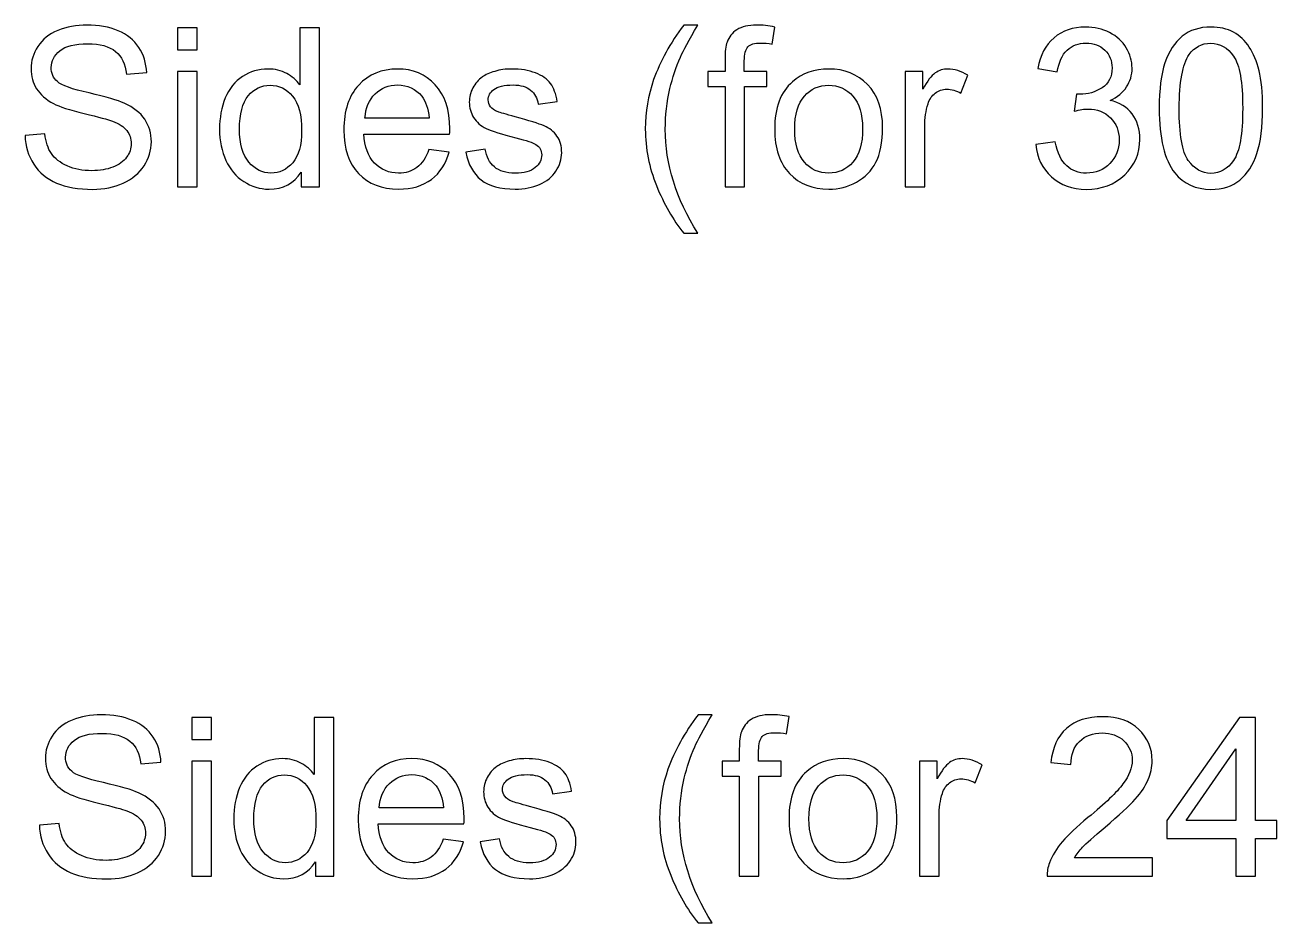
# Model space of a CAD drawing. Header units: millimetres. Extents: x 198 to 2433, y -984 to 145.
# Drawn here: x 1490 to 1633.3, y -302.9 to -200.2 of the extents above; entities that cross this region are included whole.
import ezdxf

# ---------------------------------------------------------------- set-up
doc = ezdxf.new("R2010")
doc.units = ezdxf.units.MM
doc.header["$MEASUREMENT"] = 0
doc.layers.add('Layer 1', color=7, linetype='Continuous')

msp = doc.modelspace()

# ---------------------------------------------------------------- linework, layer by layer
at = {"layer": 'Layer 1', "color": 250}
for points, knots in [([(1490.0185, -212.8317), (1490.0185, -212.8317), (1492.2791, -212.6285), (1492.2791, -212.6285), (1492.3849, -213.5429), (1492.6347, -214.2922), (1493.0284, -214.8806), (1493.4221, -215.4648), (1494.0317, -215.939), (1494.8572, -216.303), (1495.6827, -216.6629), (1496.614, -216.8449), (1497.647, -216.8449), (1498.5656, -216.8449), (1499.3742, -216.7094), (1500.0769, -216.4343), (1500.7796, -216.1591), (1501.3003, -215.7823), (1501.6432, -215.304), (1501.9861, -214.8256), (1502.1597, -214.3049), (1502.1597, -213.7461), (1502.1597, -213.1788), (1501.9946, -212.6835), (1501.6644, -212.256), (1501.3342, -211.8326), (1500.7881, -211.477), (1500.0261, -211.1849), (1499.5393, -210.9987), (1498.4598, -210.7023), (1496.7876, -210.3002), (1495.1154, -209.898), (1493.947, -209.5212), (1493.2782, -209.1656), (1492.4103, -208.7084), (1491.7669, -208.1412), (1491.3435, -207.4681), (1490.916, -206.795), (1490.7043, -206.0372), (1490.7043, -205.2032), (1490.7043, -204.2804), (1490.9668, -203.421), (1491.4875, -202.6251), (1492.0082, -201.825), (1492.7659, -201.2197), (1493.7692, -200.8048), (1494.7683, -200.3899), (1495.8817, -200.1825), (1497.1051, -200.1825), (1498.4513, -200.1825), (1499.6409, -200.3984), (1500.6696, -200.8344), (1501.6983, -201.2662), (1502.4899, -201.9055), (1503.0445, -202.7521), (1503.599, -203.5946), (1503.8954, -204.5513), (1503.9377, -205.6181), (1503.9377, -205.6181), (1501.6263, -205.7959), (1501.6263, -205.7959), (1501.5035, -204.6487), (1501.0844, -203.7808), (1500.369, -203.1966), (1499.6536, -202.6082), (1498.5952, -202.3161), (1497.1982, -202.3161), (1495.742, -202.3161), (1494.6794, -202.5828), (1494.0148, -203.1162), (1493.3501, -203.6496), (1493.0157, -204.2931), (1493.0157, -205.0466), (1493.0157, -205.6985), (1493.2528, -206.2362), (1493.7227, -206.6595), (1494.1883, -207.0786), (1495.3948, -207.5146), (1497.3506, -207.9549), (1499.3064, -208.3994), (1500.6484, -208.7846), (1501.3765, -209.1148), (1502.4306, -209.6017), (1503.2138, -210.2155), (1503.7176, -210.9648), (1504.2213, -211.7099), (1504.4711, -212.5692), (1504.4711, -213.5429), (1504.4711, -214.5123), (1504.1959, -215.4183), (1503.6414, -216.2734), (1503.0868, -217.1285), (1502.2952, -217.7932), (1501.258, -218.2673), (1500.2208, -218.7414), (1499.0567, -218.9785), (1497.757, -218.9785), (1496.1145, -218.9785), (1494.7387, -218.7372), (1493.6295, -218.2588), (1492.5162, -217.7805), (1491.6483, -217.0608), (1491.0176, -216.0956), (1490.3826, -215.1346), (1490.0524, -214.0467), (1490.0185, -212.8317)], [0, 0, 0, 0, 0.02857143, 0.02857143, 0.02857143, 0.05714286, 0.05714286, 0.05714286, 0.08571429, 0.08571429, 0.08571429, 0.11428571, 0.11428571, 0.11428571, 0.14285714, 0.14285714, 0.14285714, 0.17142857, 0.17142857, 0.17142857, 0.2, 0.2, 0.2, 0.22857143, 0.22857143, 0.22857143, 0.25714286, 0.25714286, 0.25714286, 0.28571429, 0.28571429, 0.28571429, 0.31428571, 0.31428571, 0.31428571, 0.34285714, 0.34285714, 0.34285714, 0.37142857, 0.37142857, 0.37142857, 0.4, 0.4, 0.4, 0.42857143, 0.42857143, 0.42857143, 0.45714286, 0.45714286, 0.45714286, 0.48571429, 0.48571429, 0.48571429, 0.51428571, 0.51428571, 0.51428571, 0.54285714, 0.54285714, 0.54285714, 0.57142857, 0.57142857, 0.57142857, 0.6, 0.6, 0.6, 0.62857143, 0.62857143, 0.62857143, 0.65714286, 0.65714286, 0.65714286, 0.68571429, 0.68571429, 0.68571429, 0.71428571, 0.71428571, 0.71428571, 0.74285714, 0.74285714, 0.74285714, 0.77142857, 0.77142857, 0.77142857, 0.8, 0.8, 0.8, 0.82857143, 0.82857143, 0.82857143, 0.85714286, 0.85714286, 0.85714286, 0.88571429, 0.88571429, 0.88571429, 0.91428571, 0.91428571, 0.91428571, 0.94285714, 0.94285714, 0.94285714, 0.97142857, 0.97142857, 0.97142857, 1, 1, 1, 1]), ([(1507.4683, -203.0273), (1507.4683, -203.0273), (1507.4683, -200.4873), (1507.4683, -200.4873), (1507.4683, -200.4873), (1509.7035, -200.4873), (1509.7035, -200.4873), (1509.7035, -200.4873), (1509.7035, -203.0273), (1509.7035, -203.0273), (1509.7035, -203.0273), (1507.4683, -203.0273), (1507.4683, -203.0273)], [0, 0, 0, 0, 0.25, 0.25, 0.25, 0.5, 0.5, 0.5, 0.75, 0.75, 0.75, 1, 1, 1, 1]), ([(1521.6203, -218.6737), (1521.6203, -218.6737), (1521.6203, -217.0015), (1521.6203, -217.0015), (1520.7863, -218.3012), (1519.5587, -218.9531), (1517.9373, -218.9531), (1516.8874, -218.9531), (1515.9222, -218.6652), (1515.0459, -218.0853), (1514.1654, -217.5095), (1513.4838, -216.701), (1512.997, -215.668), (1512.5144, -214.6309), (1512.2731, -213.4413), (1512.2731, -212.0951), (1512.2731, -210.7828), (1512.4932, -209.5932), (1512.9293, -208.5222), (1513.3695, -207.4554), (1514.0257, -206.6341), (1514.902, -206.0668), (1515.7741, -205.4953), (1516.7562, -205.2117), (1517.8357, -205.2117), (1518.6316, -205.2117), (1519.3385, -205.381), (1519.9566, -205.7155), (1520.5747, -206.0499), (1521.0784, -206.4902), (1521.4679, -207.0278), (1521.4679, -207.0278), (1521.4679, -200.4873), (1521.4679, -200.4873), (1521.4679, -200.4873), (1523.7031, -200.4873), (1523.7031, -200.4873), (1523.7031, -200.4873), (1523.7031, -218.6737), (1523.7031, -218.6737), (1523.7031, -218.6737), (1521.6203, -218.6737), (1521.6203, -218.6737)], [0, 0, 0, 0, 0.07142857, 0.07142857, 0.07142857, 0.14285714, 0.14285714, 0.14285714, 0.21428571, 0.21428571, 0.21428571, 0.28571429, 0.28571429, 0.28571429, 0.35714286, 0.35714286, 0.35714286, 0.42857143, 0.42857143, 0.42857143, 0.5, 0.5, 0.5, 0.57142857, 0.57142857, 0.57142857, 0.64285714, 0.64285714, 0.64285714, 0.71428571, 0.71428571, 0.71428571, 0.78571429, 0.78571429, 0.78571429, 0.85714286, 0.85714286, 0.85714286, 0.92857143, 0.92857143, 0.92857143, 1, 1, 1, 1]), ([(1565.3887, -224.0077), (1564.161, -222.4541), (1563.1196, -220.638), (1562.2687, -218.5552), (1561.4178, -216.4724), (1560.9945, -214.3134), (1560.9945, -212.0824), (1560.9945, -210.1139), (1561.312, -208.2301), (1561.947, -206.4309), (1562.6921, -204.3396), (1563.8393, -202.2568), (1565.3887, -200.1825), (1565.3887, -200.1825), (1566.9889, -200.1825), (1566.9889, -200.1825), (1565.9898, -201.9012), (1565.3252, -203.1289), (1565.0035, -203.8655), (1564.4997, -205.0043), (1564.1018, -206.1938), (1563.8139, -207.4342), (1563.4583, -208.9794), (1563.2805, -210.533), (1563.2805, -212.0951), (1563.2805, -216.0702), (1564.5166, -220.0411), (1566.9889, -224.0077), (1566.9889, -224.0077), (1565.3887, -224.0077), (1565.3887, -224.0077)], [0, 0, 0, 0, 0.1, 0.1, 0.1, 0.2, 0.2, 0.2, 0.3, 0.3, 0.3, 0.4, 0.4, 0.4, 0.5, 0.5, 0.5, 0.6, 0.6, 0.6, 0.7, 0.7, 0.7, 0.8, 0.8, 0.8, 0.9, 0.9, 0.9, 1, 1, 1, 1]), ([(1570.1131, -218.6737), (1570.1131, -218.6737), (1570.1131, -207.2183), (1570.1131, -207.2183), (1570.1131, -207.2183), (1568.1319, -207.2183), (1568.1319, -207.2183), (1568.1319, -207.2183), (1568.1319, -205.4911), (1568.1319, -205.4911), (1568.1319, -205.4911), (1570.1131, -205.4911), (1570.1131, -205.4911), (1570.1131, -205.4911), (1570.1131, -204.0941), (1570.1131, -204.0941), (1570.1131, -203.2093), (1570.1893, -202.5532), (1570.3459, -202.1256), (1570.5618, -201.5499), (1570.9344, -201.08), (1571.4762, -200.7201), (1572.0139, -200.3603), (1572.7716, -200.1825), (1573.7453, -200.1825), (1574.3761, -200.1825), (1575.0703, -200.2587), (1575.8323, -200.4069), (1575.8323, -200.4069), (1575.4979, -202.3627), (1575.4979, -202.3627), (1575.0322, -202.2822), (1574.5962, -202.2399), (1574.1813, -202.2399), (1573.504, -202.2399), (1573.0256, -202.3838), (1572.742, -202.6717), (1572.4626, -202.9596), (1572.3229, -203.4972), (1572.3229, -204.2846), (1572.3229, -204.2846), (1572.3229, -205.4911), (1572.3229, -205.4911), (1572.3229, -205.4911), (1574.8883, -205.4911), (1574.8883, -205.4911), (1574.8883, -205.4911), (1574.8883, -207.2183), (1574.8883, -207.2183), (1574.8883, -207.2183), (1572.3483, -207.2183), (1572.3483, -207.2183), (1572.3483, -207.2183), (1572.3483, -218.6737), (1572.3483, -218.6737), (1572.3483, -218.6737), (1570.1131, -218.6737), (1570.1131, -218.6737)], [0, 0, 0, 0, 0.05263158, 0.05263158, 0.05263158, 0.10526316, 0.10526316, 0.10526316, 0.15789474, 0.15789474, 0.15789474, 0.21052632, 0.21052632, 0.21052632, 0.26315789, 0.26315789, 0.26315789, 0.31578947, 0.31578947, 0.31578947, 0.36842105, 0.36842105, 0.36842105, 0.42105263, 0.42105263, 0.42105263, 0.47368421, 0.47368421, 0.47368421, 0.52631579, 0.52631579, 0.52631579, 0.57894737, 0.57894737, 0.57894737, 0.63157895, 0.63157895, 0.63157895, 0.68421053, 0.68421053, 0.68421053, 0.73684211, 0.73684211, 0.73684211, 0.78947368, 0.78947368, 0.78947368, 0.84210526, 0.84210526, 0.84210526, 0.89473684, 0.89473684, 0.89473684, 0.94736842, 0.94736842, 0.94736842, 1, 1, 1, 1]), ([(1605.6689, -213.8477), (1605.6689, -213.8477), (1607.9041, -213.5429), (1607.9041, -213.5429), (1608.1623, -214.8129), (1608.5941, -215.7273), (1609.208, -216.2861), (1609.8218, -216.8449), (1610.5753, -217.1243), (1611.4686, -217.1243), (1612.5269, -217.1243), (1613.4201, -216.7602), (1614.1398, -216.0321), (1614.8595, -215.304), (1615.2193, -214.4023), (1615.2193, -213.327), (1615.2193, -212.3025), (1614.8849, -211.4559), (1614.2118, -210.787), (1613.5429, -210.1224), (1612.692, -209.7879), (1611.6548, -209.7879), (1611.2315, -209.7879), (1610.7066, -209.8726), (1610.0758, -210.0377), (1610.0758, -210.0377), (1610.3256, -208.0819), (1610.3256, -208.0819), (1610.4737, -208.0988), (1610.5965, -208.1073), (1610.6854, -208.1073), (1611.6421, -208.1073), (1612.4973, -207.8575), (1613.2635, -207.3622), (1614.0255, -206.8669), (1614.4065, -206.1049), (1614.4065, -205.0762), (1614.4065, -204.2592), (1614.1271, -203.5819), (1613.5725, -203.0442), (1613.018, -202.5066), (1612.3025, -202.2399), (1611.4262, -202.2399), (1610.5542, -202.2399), (1609.8303, -202.5151), (1609.2503, -203.0654), (1608.6703, -203.6157), (1608.2978, -204.4412), (1608.1327, -205.5419), (1608.1327, -205.5419), (1605.8975, -205.1355), (1605.8975, -205.1355), (1606.1727, -203.6369), (1606.7907, -202.4727), (1607.7602, -201.6472), (1608.7254, -200.8217), (1609.9319, -200.4111), (1611.3712, -200.4111), (1612.3618, -200.4111), (1613.2762, -200.6228), (1614.1102, -201.0503), (1614.9484, -201.4737), (1615.5876, -202.0536), (1616.0279, -202.786), (1616.4724, -203.5226), (1616.6925, -204.3015), (1616.6925, -205.127), (1616.6925, -205.9102), (1616.4808, -206.6214), (1616.0617, -207.2649), (1615.6384, -207.9083), (1615.0119, -208.4206), (1614.1864, -208.8016), (1615.2616, -209.0471), (1616.0956, -209.5636), (1616.6925, -210.3467), (1617.2852, -211.1257), (1617.5815, -212.1078), (1617.5815, -213.2804), (1617.5815, -214.8679), (1617.0015, -216.2184), (1615.8458, -217.3233), (1614.6859, -218.4282), (1613.2212, -218.9785), (1611.4516, -218.9785), (1609.8557, -218.9785), (1608.5306, -218.5001), (1607.4765, -217.5476), (1606.4182, -216.5951), (1605.8171, -215.3632), (1605.6689, -213.8477)], [0, 0, 0, 0, 0.03333333, 0.03333333, 0.03333333, 0.06666667, 0.06666667, 0.06666667, 0.1, 0.1, 0.1, 0.13333333, 0.13333333, 0.13333333, 0.16666667, 0.16666667, 0.16666667, 0.2, 0.2, 0.2, 0.23333333, 0.23333333, 0.23333333, 0.26666667, 0.26666667, 0.26666667, 0.3, 0.3, 0.3, 0.33333333, 0.33333333, 0.33333333, 0.36666667, 0.36666667, 0.36666667, 0.4, 0.4, 0.4, 0.43333333, 0.43333333, 0.43333333, 0.46666667, 0.46666667, 0.46666667, 0.5, 0.5, 0.5, 0.53333333, 0.53333333, 0.53333333, 0.56666667, 0.56666667, 0.56666667, 0.6, 0.6, 0.6, 0.63333333, 0.63333333, 0.63333333, 0.66666667, 0.66666667, 0.66666667, 0.7, 0.7, 0.7, 0.73333333, 0.73333333, 0.73333333, 0.76666667, 0.76666667, 0.76666667, 0.8, 0.8, 0.8, 0.83333333, 0.83333333, 0.83333333, 0.86666667, 0.86666667, 0.86666667, 0.9, 0.9, 0.9, 0.93333333, 0.93333333, 0.93333333, 0.96666667, 0.96666667, 0.96666667, 1, 1, 1, 1]), ([(1619.7955, -209.699), (1619.7955, -207.5527), (1620.0156, -205.8171), (1620.4559, -204.5047), (1620.9004, -203.1882), (1621.5566, -202.1764), (1622.4286, -201.4694), (1623.2965, -200.7625), (1624.3929, -200.4111), (1625.7137, -200.4111), (1626.6874, -200.4111), (1627.5425, -200.6058), (1628.2833, -200.9995), (1629.0199, -201.3932), (1629.6295, -201.9605), (1630.1037, -202.7013), (1630.5778, -203.4379), (1630.9503, -204.3396), (1631.2213, -205.4022), (1631.4964, -206.4648), (1631.6319, -207.8999), (1631.6319, -209.699), (1631.6319, -211.8326), (1631.4118, -213.5598), (1630.9757, -214.8722), (1630.5397, -216.1887), (1629.8835, -217.2005), (1629.0115, -217.9117), (1628.1436, -218.6229), (1627.043, -218.9785), (1625.7137, -218.9785), (1623.9653, -218.9785), (1622.5895, -218.3562), (1621.5904, -217.1074), (1620.3924, -215.5834), (1619.7955, -213.1153), (1619.7955, -209.699)], [0, 0, 0, 0, 0.08333333, 0.08333333, 0.08333333, 0.16666667, 0.16666667, 0.16666667, 0.25, 0.25, 0.25, 0.33333333, 0.33333333, 0.33333333, 0.41666667, 0.41666667, 0.41666667, 0.5, 0.5, 0.5, 0.58333333, 0.58333333, 0.58333333, 0.66666667, 0.66666667, 0.66666667, 0.75, 0.75, 0.75, 0.83333333, 0.83333333, 0.83333333, 0.91666667, 0.91666667, 0.91666667, 1, 1, 1, 1]), ([(1622.0815, -209.7075), (1622.0815, -212.7005), (1622.4286, -214.6901), (1623.1271, -215.6723), (1623.8256, -216.6586), (1624.6892, -217.1497), (1625.7137, -217.1497), (1626.7382, -217.1497), (1627.6018, -216.6544), (1628.3003, -215.668), (1628.9988, -214.6774), (1629.3459, -212.692), (1629.3459, -209.7075), (1629.3459, -206.7145), (1628.9988, -204.7249), (1628.3003, -203.7427), (1627.606, -202.7564), (1626.7339, -202.2653), (1625.6883, -202.2653), (1624.6638, -202.2653), (1623.8426, -202.7013), (1623.2287, -203.5692), (1622.4625, -204.6741), (1622.0815, -206.723), (1622.0815, -209.7075)], [0, 0, 0, 0, 0.125, 0.125, 0.125, 0.25, 0.25, 0.25, 0.375, 0.375, 0.375, 0.5, 0.5, 0.5, 0.625, 0.625, 0.625, 0.75, 0.75, 0.75, 0.875, 0.875, 0.875, 1, 1, 1, 1]), ([(1507.4683, -218.6737), (1507.4683, -218.6737), (1507.4683, -205.4911), (1507.4683, -205.4911), (1507.4683, -205.4911), (1509.7035, -205.4911), (1509.7035, -205.4911), (1509.7035, -205.4911), (1509.7035, -218.6737), (1509.7035, -218.6737), (1509.7035, -218.6737), (1507.4683, -218.6737), (1507.4683, -218.6737)], [0, 0, 0, 0, 0.25, 0.25, 0.25, 0.5, 0.5, 0.5, 0.75, 0.75, 0.75, 1, 1, 1, 1]), ([(1536.2295, -214.4065), (1536.2295, -214.4065), (1538.5409, -214.7113), (1538.5409, -214.7113), (1538.1811, -216.0533), (1537.508, -217.0989), (1536.5258, -217.8397), (1535.5437, -218.5806), (1534.2906, -218.9531), (1532.7624, -218.9531), (1530.8405, -218.9531), (1529.3165, -218.3604), (1528.1904, -217.1751), (1527.0643, -215.994), (1526.5013, -214.3303), (1526.5013, -212.1925), (1526.5013, -209.9827), (1527.0686, -208.2639), (1528.2073, -207.0447), (1529.3461, -205.8213), (1530.8235, -205.2117), (1532.6396, -205.2117), (1534.3965, -205.2117), (1535.8316, -205.8086), (1536.9449, -207.0066), (1538.0583, -208.2047), (1538.6171, -209.8895), (1538.6171, -212.0612), (1538.6171, -212.1925), (1538.6129, -212.3914), (1538.6044, -212.6539), (1538.6044, -212.6539), (1528.7873, -212.6539), (1528.7873, -212.6539), (1528.872, -214.0975), (1529.2784, -215.2066), (1530.015, -215.9728), (1530.7473, -216.7391), (1531.666, -217.1243), (1532.7624, -217.1243), (1533.5794, -217.1243), (1534.2779, -216.9084), (1534.8537, -216.4766), (1535.4336, -216.0448), (1535.8908, -215.3548), (1536.2295, -214.4065)], [0, 0, 0, 0, 0.06666667, 0.06666667, 0.06666667, 0.13333333, 0.13333333, 0.13333333, 0.2, 0.2, 0.2, 0.26666667, 0.26666667, 0.26666667, 0.33333333, 0.33333333, 0.33333333, 0.4, 0.4, 0.4, 0.46666667, 0.46666667, 0.46666667, 0.53333333, 0.53333333, 0.53333333, 0.6, 0.6, 0.6, 0.66666667, 0.66666667, 0.66666667, 0.73333333, 0.73333333, 0.73333333, 0.8, 0.8, 0.8, 0.86666667, 0.86666667, 0.86666667, 0.93333333, 0.93333333, 0.93333333, 1, 1, 1, 1]), ([(1540.4755, -214.7367), (1540.4755, -214.7367), (1542.6853, -214.3811), (1542.6853, -214.3811), (1542.8081, -215.2659), (1543.1552, -215.9432), (1543.7225, -216.4173), (1544.2897, -216.8872), (1545.0856, -217.1243), (1546.1016, -217.1243), (1547.1303, -217.1243), (1547.8923, -216.9169), (1548.3918, -216.4978), (1548.8871, -216.0829), (1549.1369, -215.5918), (1549.1369, -215.0288), (1549.1369, -214.525), (1548.9125, -214.1271), (1548.468, -213.8392), (1548.1548, -213.6403), (1547.3928, -213.3905), (1546.182, -213.0815), (1544.548, -212.6708), (1543.4177, -212.3152), (1542.7827, -212.0147), (1542.1519, -211.7099), (1541.6735, -211.295), (1541.3476, -210.7616), (1541.0216, -210.2324), (1540.8565, -209.644), (1540.8565, -209.0005), (1540.8565, -208.4121), (1540.992, -207.8702), (1541.2587, -207.3707), (1541.5296, -206.8712), (1541.8937, -206.4563), (1542.3551, -206.1261), (1542.7022, -205.8721), (1543.1764, -205.6562), (1543.7733, -205.4784), (1544.3744, -205.3006), (1545.0136, -205.2117), (1545.6994, -205.2117), (1546.7324, -205.2117), (1547.6383, -205.3599), (1548.4172, -205.6604), (1549.2004, -205.9568), (1549.7761, -206.3632), (1550.1487, -206.8712), (1550.517, -207.3834), (1550.7752, -208.065), (1550.9149, -208.9201), (1550.9149, -208.9201), (1548.7305, -209.2249), (1548.7305, -209.2249), (1548.6331, -208.5391), (1548.3453, -208.0015), (1547.8711, -207.6162), (1547.397, -207.231), (1546.7281, -207.0405), (1545.8603, -207.0405), (1544.8401, -207.0405), (1544.1077, -207.2098), (1543.6717, -207.5485), (1543.2356, -207.8872), (1543.0155, -208.2851), (1543.0155, -208.7381), (1543.0155, -209.0259), (1543.1044, -209.2884), (1543.2864, -209.5212), (1543.4685, -209.7583), (1543.7521, -209.9573), (1544.1416, -210.1139), (1544.3659, -210.1986), (1545.0179, -210.3891), (1546.1101, -210.6854), (1547.6849, -211.1045), (1548.7855, -211.4516), (1549.4121, -211.7183), (1550.0386, -211.985), (1550.5297, -212.3787), (1550.8853, -212.8867), (1551.2451, -213.399), (1551.4229, -214.034), (1551.4229, -214.796), (1551.4229, -215.5368), (1551.207, -216.2353), (1550.771, -216.8915), (1550.3349, -217.5476), (1549.7084, -218.0556), (1548.8914, -218.4155), (1548.0701, -218.7753), (1547.143, -218.9531), (1546.1101, -218.9531), (1544.3998, -218.9531), (1543.0917, -218.5975), (1542.1942, -217.8905), (1541.2968, -217.1793), (1540.7253, -216.1295), (1540.4755, -214.7367)], [0, 0, 0, 0, 0.03030303, 0.03030303, 0.03030303, 0.06060606, 0.06060606, 0.06060606, 0.09090909, 0.09090909, 0.09090909, 0.12121212, 0.12121212, 0.12121212, 0.15151515, 0.15151515, 0.15151515, 0.18181818, 0.18181818, 0.18181818, 0.21212121, 0.21212121, 0.21212121, 0.24242424, 0.24242424, 0.24242424, 0.27272727, 0.27272727, 0.27272727, 0.3030303, 0.3030303, 0.3030303, 0.33333333, 0.33333333, 0.33333333, 0.36363636, 0.36363636, 0.36363636, 0.39393939, 0.39393939, 0.39393939, 0.42424242, 0.42424242, 0.42424242, 0.45454545, 0.45454545, 0.45454545, 0.48484848, 0.48484848, 0.48484848, 0.51515152, 0.51515152, 0.51515152, 0.54545455, 0.54545455, 0.54545455, 0.57575758, 0.57575758, 0.57575758, 0.60606061, 0.60606061, 0.60606061, 0.63636364, 0.63636364, 0.63636364, 0.66666667, 0.66666667, 0.66666667, 0.6969697, 0.6969697, 0.6969697, 0.72727273, 0.72727273, 0.72727273, 0.75757576, 0.75757576, 0.75757576, 0.78787879, 0.78787879, 0.78787879, 0.81818182, 0.81818182, 0.81818182, 0.84848485, 0.84848485, 0.84848485, 0.87878788, 0.87878788, 0.87878788, 0.90909091, 0.90909091, 0.90909091, 0.93939394, 0.93939394, 0.93939394, 0.96969697, 0.96969697, 0.96969697, 1, 1, 1, 1]), ([(1575.7985, -212.0824), (1575.7985, -209.6482), (1576.4758, -207.8448), (1577.8347, -206.6722), (1578.965, -205.6985), (1580.3493, -205.2117), (1581.9792, -205.2117), (1583.7868, -205.2117), (1585.2685, -205.8044), (1586.4199, -206.9897), (1587.5672, -208.1708), (1588.1429, -209.8091), (1588.1429, -211.8961), (1588.1429, -213.5895), (1587.8889, -214.9187), (1587.3809, -215.8882), (1586.8729, -216.8576), (1586.1321, -217.6111), (1585.1584, -218.1488), (1584.189, -218.6864), (1583.1264, -218.9531), (1581.9792, -218.9531), (1580.1334, -218.9531), (1578.6433, -218.3647), (1577.5045, -217.1836), (1576.3658, -216.0025), (1575.7985, -214.3007), (1575.7985, -212.0824)], [0, 0, 0, 0, 0.11111111, 0.11111111, 0.11111111, 0.22222222, 0.22222222, 0.22222222, 0.33333333, 0.33333333, 0.33333333, 0.44444444, 0.44444444, 0.44444444, 0.55555556, 0.55555556, 0.55555556, 0.66666667, 0.66666667, 0.66666667, 0.77777778, 0.77777778, 0.77777778, 0.88888889, 0.88888889, 0.88888889, 1, 1, 1, 1]), ([(1590.7379, -218.6737), (1590.7379, -218.6737), (1590.7379, -205.4911), (1590.7379, -205.4911), (1590.7379, -205.4911), (1592.7445, -205.4911), (1592.7445, -205.4911), (1592.7445, -205.4911), (1592.7445, -207.5104), (1592.7445, -207.5104), (1593.2567, -206.5748), (1593.7309, -205.9568), (1594.1669, -205.6604), (1594.6029, -205.3599), (1595.0813, -205.2117), (1595.602, -205.2117), (1596.3555, -205.2117), (1597.1218, -205.4488), (1597.9007, -205.9187), (1597.9007, -205.9187), (1597.1048, -207.9803), (1597.1048, -207.9803), (1596.563, -207.6755), (1596.0211, -207.5231), (1595.4792, -207.5231), (1594.9924, -207.5231), (1594.5564, -207.6713), (1594.1711, -207.9634), (1593.7859, -208.2555), (1593.5107, -208.6619), (1593.3456, -209.1826), (1593.0959, -209.9742), (1592.9731, -210.842), (1592.9731, -211.7861), (1592.9731, -211.7861), (1592.9731, -218.6737), (1592.9731, -218.6737), (1592.9731, -218.6737), (1590.7379, -218.6737), (1590.7379, -218.6737)], [0, 0, 0, 0, 0.07692308, 0.07692308, 0.07692308, 0.15384615, 0.15384615, 0.15384615, 0.23076923, 0.23076923, 0.23076923, 0.30769231, 0.30769231, 0.30769231, 0.38461538, 0.38461538, 0.38461538, 0.46153846, 0.46153846, 0.46153846, 0.53846154, 0.53846154, 0.53846154, 0.61538462, 0.61538462, 0.61538462, 0.69230769, 0.69230769, 0.69230769, 0.76923077, 0.76923077, 0.76923077, 0.84615385, 0.84615385, 0.84615385, 0.92307692, 0.92307692, 0.92307692, 1, 1, 1, 1]), ([(1514.5591, -212.0993), (1514.5591, -213.7842), (1514.9147, -215.0415), (1515.6301, -215.8755), (1516.3413, -216.7094), (1517.1838, -217.1243), (1518.1532, -217.1243), (1519.1311, -217.1243), (1519.9608, -216.7264), (1520.6466, -215.9305), (1521.3282, -215.1346), (1521.6711, -213.9197), (1521.6711, -212.2856), (1521.6711, -210.4907), (1521.324, -209.1699), (1520.6255, -208.3274), (1519.9312, -207.485), (1519.0718, -207.0659), (1518.0516, -207.0659), (1517.0568, -207.0659), (1516.227, -207.4681), (1515.5582, -208.2766), (1514.8935, -209.0852), (1514.5591, -210.3594), (1514.5591, -212.0993)], [0, 0, 0, 0, 0.125, 0.125, 0.125, 0.25, 0.25, 0.25, 0.375, 0.375, 0.375, 0.5, 0.5, 0.5, 0.625, 0.625, 0.625, 0.75, 0.75, 0.75, 0.875, 0.875, 0.875, 1, 1, 1, 1]), ([(1528.9143, -210.8251), (1528.9143, -210.8251), (1536.2549, -210.8251), (1536.2549, -210.8251), (1536.1575, -209.716), (1535.8739, -208.8862), (1535.4125, -208.3317), (1534.7055, -207.4723), (1533.7826, -207.0405), (1532.6523, -207.0405), (1531.6279, -207.0405), (1530.7685, -207.3834), (1530.07, -208.0692), (1529.3757, -208.755), (1528.9905, -209.6736), (1528.9143, -210.8251)], [0, 0, 0, 0, 0.2, 0.2, 0.2, 0.4, 0.4, 0.4, 0.6, 0.6, 0.6, 0.8, 0.8, 0.8, 1, 1, 1, 1]), ([(1578.0845, -212.0866), (1578.0845, -213.7715), (1578.4528, -215.033), (1579.1894, -215.867), (1579.9302, -216.7052), (1580.8573, -217.1243), (1581.9792, -217.1243), (1583.0883, -217.1243), (1584.0112, -216.7052), (1584.752, -215.8628), (1585.4886, -215.0203), (1585.8569, -213.7376), (1585.8569, -212.0147), (1585.8569, -210.3891), (1585.4844, -209.1572), (1584.7435, -208.3232), (1584.0027, -207.485), (1583.0798, -207.0659), (1581.9792, -207.0659), (1580.8573, -207.0659), (1579.9302, -207.4808), (1579.1894, -208.3147), (1578.4528, -209.1487), (1578.0845, -210.406), (1578.0845, -212.0866)], [0, 0, 0, 0, 0.125, 0.125, 0.125, 0.25, 0.25, 0.25, 0.375, 0.375, 0.375, 0.5, 0.5, 0.5, 0.625, 0.625, 0.625, 0.75, 0.75, 0.75, 0.875, 0.875, 0.875, 1, 1, 1, 1]), ([(1491.6564, -291.7291), (1491.6564, -291.7291), (1493.917, -291.5259), (1493.917, -291.5259), (1494.0228, -292.4403), (1494.2726, -293.1896), (1494.6663, -293.778), (1495.06, -294.3622), (1495.6696, -294.8364), (1496.4951, -295.2004), (1497.3206, -295.5603), (1498.2519, -295.7423), (1499.2849, -295.7423), (1500.2035, -295.7423), (1501.0121, -295.6068), (1501.7148, -295.3317), (1502.4175, -295.0565), (1502.9382, -294.6797), (1503.2811, -294.2014), (1503.624, -293.723), (1503.7976, -293.2023), (1503.7976, -292.6435), (1503.7976, -292.0762), (1503.6325, -291.5809), (1503.3023, -291.1534), (1502.9721, -290.73), (1502.426, -290.3744), (1501.664, -290.0823), (1501.1772, -289.8961), (1500.0977, -289.5997), (1498.4255, -289.1976), (1496.7533, -288.7954), (1495.5849, -288.4186), (1494.9161, -288.063), (1494.0482, -287.6058), (1493.4048, -287.0386), (1492.9814, -286.3655), (1492.5539, -285.6924), (1492.3422, -284.9346), (1492.3422, -284.1006), (1492.3422, -283.1778), (1492.6047, -282.3184), (1493.1254, -281.5225), (1493.6461, -280.7224), (1494.4038, -280.1171), (1495.4071, -279.7022), (1496.4062, -279.2873), (1497.5196, -279.0799), (1498.743, -279.0799), (1500.0892, -279.0799), (1501.2788, -279.2958), (1502.3075, -279.7318), (1503.3362, -280.1636), (1504.1278, -280.8029), (1504.6824, -281.6495), (1505.2369, -282.492), (1505.5333, -283.4487), (1505.5756, -284.5155), (1505.5756, -284.5155), (1503.2642, -284.6933), (1503.2642, -284.6933), (1503.1414, -283.5461), (1502.7223, -282.6782), (1502.0069, -282.094), (1501.2915, -281.5056), (1500.2331, -281.2135), (1498.8361, -281.2135), (1497.3799, -281.2135), (1496.3173, -281.4802), (1495.6527, -282.0136), (1494.988, -282.547), (1494.6536, -283.1905), (1494.6536, -283.944), (1494.6536, -284.5959), (1494.8907, -285.1336), (1495.3606, -285.5569), (1495.8262, -285.976), (1497.0327, -286.412), (1498.9885, -286.8523), (1500.9443, -287.2968), (1502.2863, -287.682), (1503.0144, -288.0122), (1504.0685, -288.4991), (1504.8517, -289.1129), (1505.3555, -289.8622), (1505.8592, -290.6073), (1506.109, -291.4666), (1506.109, -292.4403), (1506.109, -293.4097), (1505.8338, -294.3157), (1505.2793, -295.1708), (1504.7247, -296.0259), (1503.9331, -296.6906), (1502.8959, -297.1647), (1501.8587, -297.6388), (1500.6946, -297.8759), (1499.3949, -297.8759), (1497.7524, -297.8759), (1496.3766, -297.6346), (1495.2674, -297.1562), (1494.1541, -296.6779), (1493.2862, -295.9582), (1492.6555, -294.993), (1492.0205, -294.032), (1491.6903, -292.9441), (1491.6564, -291.7291)], [0, 0, 0, 0, 0.02857143, 0.02857143, 0.02857143, 0.05714286, 0.05714286, 0.05714286, 0.08571429, 0.08571429, 0.08571429, 0.11428571, 0.11428571, 0.11428571, 0.14285714, 0.14285714, 0.14285714, 0.17142857, 0.17142857, 0.17142857, 0.2, 0.2, 0.2, 0.22857143, 0.22857143, 0.22857143, 0.25714286, 0.25714286, 0.25714286, 0.28571429, 0.28571429, 0.28571429, 0.31428571, 0.31428571, 0.31428571, 0.34285714, 0.34285714, 0.34285714, 0.37142857, 0.37142857, 0.37142857, 0.4, 0.4, 0.4, 0.42857143, 0.42857143, 0.42857143, 0.45714286, 0.45714286, 0.45714286, 0.48571429, 0.48571429, 0.48571429, 0.51428571, 0.51428571, 0.51428571, 0.54285714, 0.54285714, 0.54285714, 0.57142857, 0.57142857, 0.57142857, 0.6, 0.6, 0.6, 0.62857143, 0.62857143, 0.62857143, 0.65714286, 0.65714286, 0.65714286, 0.68571429, 0.68571429, 0.68571429, 0.71428571, 0.71428571, 0.71428571, 0.74285714, 0.74285714, 0.74285714, 0.77142857, 0.77142857, 0.77142857, 0.8, 0.8, 0.8, 0.82857143, 0.82857143, 0.82857143, 0.85714286, 0.85714286, 0.85714286, 0.88571429, 0.88571429, 0.88571429, 0.91428571, 0.91428571, 0.91428571, 0.94285714, 0.94285714, 0.94285714, 0.97142857, 0.97142857, 0.97142857, 1, 1, 1, 1]), ([(1567.0266, -302.9051), (1565.7989, -301.3515), (1564.7575, -299.5354), (1563.9066, -297.4526), (1563.0557, -295.3698), (1562.6324, -293.2108), (1562.6324, -290.9798), (1562.6324, -289.0113), (1562.9499, -287.1275), (1563.5849, -285.3283), (1564.33, -283.237), (1565.4772, -281.1542), (1567.0266, -279.0799), (1567.0266, -279.0799), (1568.6268, -279.0799), (1568.6268, -279.0799), (1567.6277, -280.7986), (1566.9631, -282.0263), (1566.6414, -282.7629), (1566.1376, -283.9017), (1565.7397, -285.0912), (1565.4518, -286.3316), (1565.0962, -287.8768), (1564.9184, -289.4304), (1564.9184, -290.9925), (1564.9184, -294.9676), (1566.1545, -298.9385), (1568.6268, -302.9051), (1568.6268, -302.9051), (1567.0266, -302.9051), (1567.0266, -302.9051)], [0, 0, 0, 0, 0.1, 0.1, 0.1, 0.2, 0.2, 0.2, 0.3, 0.3, 0.3, 0.4, 0.4, 0.4, 0.5, 0.5, 0.5, 0.6, 0.6, 0.6, 0.7, 0.7, 0.7, 0.8, 0.8, 0.8, 0.9, 0.9, 0.9, 1, 1, 1, 1]), ([(1571.751, -297.5711), (1571.751, -297.5711), (1571.751, -286.1157), (1571.751, -286.1157), (1571.751, -286.1157), (1569.7698, -286.1157), (1569.7698, -286.1157), (1569.7698, -286.1157), (1569.7698, -284.3885), (1569.7698, -284.3885), (1569.7698, -284.3885), (1571.751, -284.3885), (1571.751, -284.3885), (1571.751, -284.3885), (1571.751, -282.9915), (1571.751, -282.9915), (1571.751, -282.1067), (1571.8272, -281.4506), (1571.9838, -281.023), (1572.1997, -280.4473), (1572.5723, -279.9774), (1573.1141, -279.6175), (1573.6518, -279.2577), (1574.4095, -279.0799), (1575.3832, -279.0799), (1576.014, -279.0799), (1576.7082, -279.1561), (1577.4702, -279.3043), (1577.4702, -279.3043), (1577.1358, -281.2601), (1577.1358, -281.2601), (1576.6701, -281.1796), (1576.2341, -281.1373), (1575.8192, -281.1373), (1575.1419, -281.1373), (1574.6635, -281.2812), (1574.3799, -281.5691), (1574.1005, -281.857), (1573.9608, -282.3946), (1573.9608, -283.182), (1573.9608, -283.182), (1573.9608, -284.3885), (1573.9608, -284.3885), (1573.9608, -284.3885), (1576.5262, -284.3885), (1576.5262, -284.3885), (1576.5262, -284.3885), (1576.5262, -286.1157), (1576.5262, -286.1157), (1576.5262, -286.1157), (1573.9862, -286.1157), (1573.9862, -286.1157), (1573.9862, -286.1157), (1573.9862, -297.5711), (1573.9862, -297.5711), (1573.9862, -297.5711), (1571.751, -297.5711), (1571.751, -297.5711)], [0, 0, 0, 0, 0.05263158, 0.05263158, 0.05263158, 0.10526316, 0.10526316, 0.10526316, 0.15789474, 0.15789474, 0.15789474, 0.21052632, 0.21052632, 0.21052632, 0.26315789, 0.26315789, 0.26315789, 0.31578947, 0.31578947, 0.31578947, 0.36842105, 0.36842105, 0.36842105, 0.42105263, 0.42105263, 0.42105263, 0.47368421, 0.47368421, 0.47368421, 0.52631579, 0.52631579, 0.52631579, 0.57894737, 0.57894737, 0.57894737, 0.63157895, 0.63157895, 0.63157895, 0.68421053, 0.68421053, 0.68421053, 0.73684211, 0.73684211, 0.73684211, 0.78947368, 0.78947368, 0.78947368, 0.84210526, 0.84210526, 0.84210526, 0.89473684, 0.89473684, 0.89473684, 0.94736842, 0.94736842, 0.94736842, 1, 1, 1, 1]), ([(1619.0162, -295.4375), (1619.0162, -295.4375), (1619.0162, -297.5711), (1619.0162, -297.5711), (1619.0162, -297.5711), (1606.9766, -297.5711), (1606.9766, -297.5711), (1606.9597, -297.0335), (1607.0486, -296.517), (1607.2391, -296.0175), (1607.5481, -295.2004), (1608.0434, -294.3919), (1608.725, -293.6002), (1609.4065, -292.8086), (1610.3802, -291.8942), (1611.646, -290.857), (1613.6145, -289.2357), (1614.9522, -287.953), (1615.6507, -287.0047), (1616.3534, -286.0564), (1616.7048, -285.159), (1616.7048, -284.3123), (1616.7048, -283.4275), (1616.3873, -282.6825), (1615.7523, -282.0729), (1615.1173, -281.4675), (1614.2876, -281.1627), (1613.2673, -281.1627), (1612.1878, -281.1627), (1611.3242, -281.4844), (1610.6765, -282.1279), (1610.0288, -282.7671), (1609.7029, -283.6561), (1609.6944, -284.7949), (1609.6944, -284.7949), (1607.4084, -284.5663), (1607.4084, -284.5663), (1607.565, -282.856), (1608.1577, -281.5522), (1609.1822, -280.6547), (1610.2109, -279.7572), (1611.5867, -279.3085), (1613.3181, -279.3085), (1615.0623, -279.3085), (1616.4466, -279.7911), (1617.4626, -280.7605), (1618.4828, -281.73), (1618.9908, -282.9322), (1618.9908, -284.3631), (1618.9908, -285.0912), (1618.8426, -285.8067), (1618.5421, -286.5094), (1618.2457, -287.2164), (1617.7504, -287.9572), (1617.0604, -288.7361), (1616.3661, -289.5108), (1615.2189, -290.5819), (1613.6187, -291.9365), (1612.2767, -293.0626), (1611.4131, -293.8246), (1611.0321, -294.2268), (1610.6511, -294.6289), (1610.3379, -295.0311), (1610.0881, -295.4375), (1610.0881, -295.4375), (1619.0162, -295.4375), (1619.0162, -295.4375)], [0, 0, 0, 0, 0.04545455, 0.04545455, 0.04545455, 0.09090909, 0.09090909, 0.09090909, 0.13636364, 0.13636364, 0.13636364, 0.18181818, 0.18181818, 0.18181818, 0.22727273, 0.22727273, 0.22727273, 0.27272727, 0.27272727, 0.27272727, 0.31818182, 0.31818182, 0.31818182, 0.36363636, 0.36363636, 0.36363636, 0.40909091, 0.40909091, 0.40909091, 0.45454545, 0.45454545, 0.45454545, 0.5, 0.5, 0.5, 0.54545455, 0.54545455, 0.54545455, 0.59090909, 0.59090909, 0.59090909, 0.63636364, 0.63636364, 0.63636364, 0.68181818, 0.68181818, 0.68181818, 0.72727273, 0.72727273, 0.72727273, 0.77272727, 0.77272727, 0.77272727, 0.81818182, 0.81818182, 0.81818182, 0.86363636, 0.86363636, 0.86363636, 0.90909091, 0.90909091, 0.90909091, 0.95454545, 0.95454545, 0.95454545, 1, 1, 1, 1]), ([(1509.1062, -281.9247), (1509.1062, -281.9247), (1509.1062, -279.3847), (1509.1062, -279.3847), (1509.1062, -279.3847), (1511.3414, -279.3847), (1511.3414, -279.3847), (1511.3414, -279.3847), (1511.3414, -281.9247), (1511.3414, -281.9247), (1511.3414, -281.9247), (1509.1062, -281.9247), (1509.1062, -281.9247)], [0, 0, 0, 0, 0.25, 0.25, 0.25, 0.5, 0.5, 0.5, 0.75, 0.75, 0.75, 1, 1, 1, 1]), ([(1523.2582, -297.5711), (1523.2582, -297.5711), (1523.2582, -295.8989), (1523.2582, -295.8989), (1522.4242, -297.1986), (1521.1966, -297.8505), (1519.5752, -297.8505), (1518.5253, -297.8505), (1517.5601, -297.5626), (1516.6838, -296.9827), (1515.8033, -296.4069), (1515.1217, -295.5984), (1514.6349, -294.5654), (1514.1523, -293.5283), (1513.911, -292.3387), (1513.911, -290.9925), (1513.911, -289.6802), (1514.1311, -288.4906), (1514.5672, -287.4196), (1515.0074, -286.3528), (1515.6636, -285.5315), (1516.5399, -284.9642), (1517.412, -284.3927), (1518.3941, -284.1091), (1519.4736, -284.1091), (1520.2695, -284.1091), (1520.9764, -284.2784), (1521.5945, -284.6129), (1522.2126, -284.9473), (1522.7163, -285.3876), (1523.1058, -285.9252), (1523.1058, -285.9252), (1523.1058, -279.3847), (1523.1058, -279.3847), (1523.1058, -279.3847), (1525.341, -279.3847), (1525.341, -279.3847), (1525.341, -279.3847), (1525.341, -297.5711), (1525.341, -297.5711), (1525.341, -297.5711), (1523.2582, -297.5711), (1523.2582, -297.5711)], [0, 0, 0, 0, 0.07142857, 0.07142857, 0.07142857, 0.14285714, 0.14285714, 0.14285714, 0.21428571, 0.21428571, 0.21428571, 0.28571429, 0.28571429, 0.28571429, 0.35714286, 0.35714286, 0.35714286, 0.42857143, 0.42857143, 0.42857143, 0.5, 0.5, 0.5, 0.57142857, 0.57142857, 0.57142857, 0.64285714, 0.64285714, 0.64285714, 0.71428571, 0.71428571, 0.71428571, 0.78571429, 0.78571429, 0.78571429, 0.85714286, 0.85714286, 0.85714286, 0.92857143, 0.92857143, 0.92857143, 1, 1, 1, 1]), ([(1628.5708, -297.5711), (1628.5708, -297.5711), (1628.5708, -293.2277), (1628.5708, -293.2277), (1628.5708, -293.2277), (1620.6714, -293.2277), (1620.6714, -293.2277), (1620.6714, -293.2277), (1620.6714, -291.1703), (1620.6714, -291.1703), (1620.6714, -291.1703), (1628.9772, -279.3847), (1628.9772, -279.3847), (1628.9772, -279.3847), (1630.806, -279.3847), (1630.806, -279.3847), (1630.806, -279.3847), (1630.806, -291.1703), (1630.806, -291.1703), (1630.806, -291.1703), (1633.2698, -291.1703), (1633.2698, -291.1703), (1633.2698, -291.1703), (1633.2698, -293.2277), (1633.2698, -293.2277), (1633.2698, -293.2277), (1630.806, -293.2277), (1630.806, -293.2277), (1630.806, -293.2277), (1630.806, -297.5711), (1630.806, -297.5711), (1630.806, -297.5711), (1628.5708, -297.5711), (1628.5708, -297.5711)], [0, 0, 0, 0, 0.09090909, 0.09090909, 0.09090909, 0.18181818, 0.18181818, 0.18181818, 0.27272727, 0.27272727, 0.27272727, 0.36363636, 0.36363636, 0.36363636, 0.45454545, 0.45454545, 0.45454545, 0.54545455, 0.54545455, 0.54545455, 0.63636364, 0.63636364, 0.63636364, 0.72727273, 0.72727273, 0.72727273, 0.81818182, 0.81818182, 0.81818182, 0.90909091, 0.90909091, 0.90909091, 1, 1, 1, 1]), ([(1628.5708, -291.1703), (1628.5708, -291.1703), (1628.5708, -282.9873), (1628.5708, -282.9873), (1628.5708, -282.9873), (1622.8685, -291.1703), (1622.8685, -291.1703), (1622.8685, -291.1703), (1628.5708, -291.1703), (1628.5708, -291.1703)], [0, 0, 0, 0, 0.33333333, 0.33333333, 0.33333333, 0.66666667, 0.66666667, 0.66666667, 1, 1, 1, 1]), ([(1509.1062, -297.5711), (1509.1062, -297.5711), (1509.1062, -284.3885), (1509.1062, -284.3885), (1509.1062, -284.3885), (1511.3414, -284.3885), (1511.3414, -284.3885), (1511.3414, -284.3885), (1511.3414, -297.5711), (1511.3414, -297.5711), (1511.3414, -297.5711), (1509.1062, -297.5711), (1509.1062, -297.5711)], [0, 0, 0, 0, 0.25, 0.25, 0.25, 0.5, 0.5, 0.5, 0.75, 0.75, 0.75, 1, 1, 1, 1]), ([(1537.8674, -293.3039), (1537.8674, -293.3039), (1540.1788, -293.6087), (1540.1788, -293.6087), (1539.819, -294.9507), (1539.1459, -295.9963), (1538.1637, -296.7371), (1537.1816, -297.478), (1535.9285, -297.8505), (1534.4003, -297.8505), (1532.4784, -297.8505), (1530.9544, -297.2578), (1529.8283, -296.0725), (1528.7022, -294.8914), (1528.1392, -293.2277), (1528.1392, -291.0899), (1528.1392, -288.8801), (1528.7065, -287.1613), (1529.8452, -285.9421), (1530.984, -284.7187), (1532.4614, -284.1091), (1534.2775, -284.1091), (1536.0344, -284.1091), (1537.4695, -284.706), (1538.5828, -285.904), (1539.6962, -287.1021), (1540.255, -288.7869), (1540.255, -290.9586), (1540.255, -291.0899), (1540.2508, -291.2888), (1540.2423, -291.5513), (1540.2423, -291.5513), (1530.4252, -291.5513), (1530.4252, -291.5513), (1530.5099, -292.9949), (1530.9163, -294.104), (1531.6529, -294.8702), (1532.3852, -295.6365), (1533.3039, -296.0217), (1534.4003, -296.0217), (1535.2173, -296.0217), (1535.9158, -295.8058), (1536.4916, -295.374), (1537.0715, -294.9422), (1537.5287, -294.2522), (1537.8674, -293.3039)], [0, 0, 0, 0, 0.06666667, 0.06666667, 0.06666667, 0.13333333, 0.13333333, 0.13333333, 0.2, 0.2, 0.2, 0.26666667, 0.26666667, 0.26666667, 0.33333333, 0.33333333, 0.33333333, 0.4, 0.4, 0.4, 0.46666667, 0.46666667, 0.46666667, 0.53333333, 0.53333333, 0.53333333, 0.6, 0.6, 0.6, 0.66666667, 0.66666667, 0.66666667, 0.73333333, 0.73333333, 0.73333333, 0.8, 0.8, 0.8, 0.86666667, 0.86666667, 0.86666667, 0.93333333, 0.93333333, 0.93333333, 1, 1, 1, 1]), ([(1542.1134, -293.6341), (1542.1134, -293.6341), (1544.3232, -293.2785), (1544.3232, -293.2785), (1544.446, -294.1633), (1544.7931, -294.8406), (1545.3604, -295.3147), (1545.9276, -295.7846), (1546.7235, -296.0217), (1547.7395, -296.0217), (1548.7682, -296.0217), (1549.5302, -295.8143), (1550.0297, -295.3952), (1550.525, -294.9803), (1550.7748, -294.4892), (1550.7748, -293.9262), (1550.7748, -293.4224), (1550.5504, -293.0245), (1550.1059, -292.7366), (1549.7927, -292.5377), (1549.0307, -292.2879), (1547.8199, -291.9789), (1546.1859, -291.5682), (1545.0556, -291.2126), (1544.4206, -290.9121), (1543.7898, -290.6073), (1543.3114, -290.1924), (1542.9855, -289.659), (1542.6595, -289.1298), (1542.4944, -288.5414), (1542.4944, -287.8979), (1542.4944, -287.3095), (1542.6299, -286.7676), (1542.8966, -286.2681), (1543.1675, -285.7686), (1543.5316, -285.3537), (1543.993, -285.0235), (1544.3401, -284.7695), (1544.8143, -284.5536), (1545.4112, -284.3758), (1546.0123, -284.198), (1546.6515, -284.1091), (1547.3373, -284.1091), (1548.3703, -284.1091), (1549.2762, -284.2573), (1550.0551, -284.5578), (1550.8383, -284.8542), (1551.414, -285.2606), (1551.7866, -285.7686), (1552.1549, -286.2808), (1552.4131, -286.9624), (1552.5528, -287.8175), (1552.5528, -287.8175), (1550.3684, -288.1223), (1550.3684, -288.1223), (1550.271, -287.4365), (1549.9832, -286.8989), (1549.509, -286.5136), (1549.0349, -286.1284), (1548.366, -285.9379), (1547.4982, -285.9379), (1546.478, -285.9379), (1545.7456, -286.1072), (1545.3096, -286.4459), (1544.8735, -286.7846), (1544.6534, -287.1825), (1544.6534, -287.6355), (1544.6534, -287.9233), (1544.7423, -288.1858), (1544.9243, -288.4186), (1545.1064, -288.6557), (1545.39, -288.8547), (1545.7795, -289.0113), (1546.0038, -289.096), (1546.6558, -289.2865), (1547.748, -289.5828), (1549.3228, -290.0019), (1550.4234, -290.349), (1551.05, -290.6157), (1551.6765, -290.8824), (1552.1676, -291.2761), (1552.5232, -291.7841), (1552.883, -292.2964), (1553.0608, -292.9314), (1553.0608, -293.6934), (1553.0608, -294.4342), (1552.8449, -295.1327), (1552.4089, -295.7889), (1551.9728, -296.445), (1551.3463, -296.953), (1550.5293, -297.3129), (1549.708, -297.6727), (1548.7809, -297.8505), (1547.748, -297.8505), (1546.0377, -297.8505), (1544.7296, -297.4949), (1543.8321, -296.7879), (1542.9347, -296.0767), (1542.3632, -295.0269), (1542.1134, -293.6341)], [0, 0, 0, 0, 0.03030303, 0.03030303, 0.03030303, 0.06060606, 0.06060606, 0.06060606, 0.09090909, 0.09090909, 0.09090909, 0.12121212, 0.12121212, 0.12121212, 0.15151515, 0.15151515, 0.15151515, 0.18181818, 0.18181818, 0.18181818, 0.21212121, 0.21212121, 0.21212121, 0.24242424, 0.24242424, 0.24242424, 0.27272727, 0.27272727, 0.27272727, 0.3030303, 0.3030303, 0.3030303, 0.33333333, 0.33333333, 0.33333333, 0.36363636, 0.36363636, 0.36363636, 0.39393939, 0.39393939, 0.39393939, 0.42424242, 0.42424242, 0.42424242, 0.45454545, 0.45454545, 0.45454545, 0.48484848, 0.48484848, 0.48484848, 0.51515152, 0.51515152, 0.51515152, 0.54545455, 0.54545455, 0.54545455, 0.57575758, 0.57575758, 0.57575758, 0.60606061, 0.60606061, 0.60606061, 0.63636364, 0.63636364, 0.63636364, 0.66666667, 0.66666667, 0.66666667, 0.6969697, 0.6969697, 0.6969697, 0.72727273, 0.72727273, 0.72727273, 0.75757576, 0.75757576, 0.75757576, 0.78787879, 0.78787879, 0.78787879, 0.81818182, 0.81818182, 0.81818182, 0.84848485, 0.84848485, 0.84848485, 0.87878788, 0.87878788, 0.87878788, 0.90909091, 0.90909091, 0.90909091, 0.93939394, 0.93939394, 0.93939394, 0.96969697, 0.96969697, 0.96969697, 1, 1, 1, 1]), ([(1577.4364, -290.9798), (1577.4364, -288.5456), (1578.1137, -286.7422), (1579.4726, -285.5696), (1580.6029, -284.5959), (1581.9872, -284.1091), (1583.6171, -284.1091), (1585.4247, -284.1091), (1586.9064, -284.7018), (1588.0578, -285.8871), (1589.2051, -287.0682), (1589.7808, -288.7065), (1589.7808, -290.7935), (1589.7808, -292.4869), (1589.5268, -293.8161), (1589.0188, -294.7856), (1588.5108, -295.755), (1587.77, -296.5085), (1586.7963, -297.0462), (1585.8269, -297.5838), (1584.7643, -297.8505), (1583.6171, -297.8505), (1581.7713, -297.8505), (1580.2812, -297.2621), (1579.1424, -296.081), (1578.0037, -294.8999), (1577.4364, -293.1981), (1577.4364, -290.9798)], [0, 0, 0, 0, 0.11111111, 0.11111111, 0.11111111, 0.22222222, 0.22222222, 0.22222222, 0.33333333, 0.33333333, 0.33333333, 0.44444444, 0.44444444, 0.44444444, 0.55555556, 0.55555556, 0.55555556, 0.66666667, 0.66666667, 0.66666667, 0.77777778, 0.77777778, 0.77777778, 0.88888889, 0.88888889, 0.88888889, 1, 1, 1, 1]), ([(1592.3758, -297.5711), (1592.3758, -297.5711), (1592.3758, -284.3885), (1592.3758, -284.3885), (1592.3758, -284.3885), (1594.3824, -284.3885), (1594.3824, -284.3885), (1594.3824, -284.3885), (1594.3824, -286.4078), (1594.3824, -286.4078), (1594.8946, -285.4722), (1595.3688, -284.8542), (1595.8048, -284.5578), (1596.2408, -284.2573), (1596.7192, -284.1091), (1597.2399, -284.1091), (1597.9934, -284.1091), (1598.7597, -284.3462), (1599.5386, -284.8161), (1599.5386, -284.8161), (1598.7427, -286.8777), (1598.7427, -286.8777), (1598.2009, -286.5729), (1597.659, -286.4205), (1597.1171, -286.4205), (1596.6303, -286.4205), (1596.1943, -286.5687), (1595.809, -286.8608), (1595.4238, -287.1529), (1595.1486, -287.5593), (1594.9835, -288.08), (1594.7338, -288.8716), (1594.611, -289.7394), (1594.611, -290.6835), (1594.611, -290.6835), (1594.611, -297.5711), (1594.611, -297.5711), (1594.611, -297.5711), (1592.3758, -297.5711), (1592.3758, -297.5711)], [0, 0, 0, 0, 0.07692308, 0.07692308, 0.07692308, 0.15384615, 0.15384615, 0.15384615, 0.23076923, 0.23076923, 0.23076923, 0.30769231, 0.30769231, 0.30769231, 0.38461538, 0.38461538, 0.38461538, 0.46153846, 0.46153846, 0.46153846, 0.53846154, 0.53846154, 0.53846154, 0.61538462, 0.61538462, 0.61538462, 0.69230769, 0.69230769, 0.69230769, 0.76923077, 0.76923077, 0.76923077, 0.84615385, 0.84615385, 0.84615385, 0.92307692, 0.92307692, 0.92307692, 1, 1, 1, 1]), ([(1516.197, -290.9967), (1516.197, -292.6816), (1516.5526, -293.9389), (1517.268, -294.7729), (1517.9792, -295.6068), (1518.8217, -296.0217), (1519.7911, -296.0217), (1520.769, -296.0217), (1521.5987, -295.6238), (1522.2845, -294.8279), (1522.9661, -294.032), (1523.309, -292.8171), (1523.309, -291.183), (1523.309, -289.3881), (1522.9619, -288.0673), (1522.2634, -287.2248), (1521.5691, -286.3824), (1520.7097, -285.9633), (1519.6895, -285.9633), (1518.6947, -285.9633), (1517.8649, -286.3655), (1517.1961, -287.174), (1516.5314, -287.9826), (1516.197, -289.2568), (1516.197, -290.9967)], [0, 0, 0, 0, 0.125, 0.125, 0.125, 0.25, 0.25, 0.25, 0.375, 0.375, 0.375, 0.5, 0.5, 0.5, 0.625, 0.625, 0.625, 0.75, 0.75, 0.75, 0.875, 0.875, 0.875, 1, 1, 1, 1]), ([(1530.5522, -289.7225), (1530.5522, -289.7225), (1537.8928, -289.7225), (1537.8928, -289.7225), (1537.7954, -288.6134), (1537.5118, -287.7836), (1537.0504, -287.2291), (1536.3434, -286.3697), (1535.4205, -285.9379), (1534.2902, -285.9379), (1533.2658, -285.9379), (1532.4064, -286.2808), (1531.7079, -286.9666), (1531.0136, -287.6524), (1530.6284, -288.571), (1530.5522, -289.7225)], [0, 0, 0, 0, 0.2, 0.2, 0.2, 0.4, 0.4, 0.4, 0.6, 0.6, 0.6, 0.8, 0.8, 0.8, 1, 1, 1, 1]), ([(1579.7224, -290.984), (1579.7224, -292.6689), (1580.0907, -293.9304), (1580.8273, -294.7644), (1581.5681, -295.6026), (1582.4952, -296.0217), (1583.6171, -296.0217), (1584.7262, -296.0217), (1585.6491, -295.6026), (1586.3899, -294.7602), (1587.1265, -293.9177), (1587.4948, -292.635), (1587.4948, -290.9121), (1587.4948, -289.2865), (1587.1223, -288.0546), (1586.3814, -287.2206), (1585.6406, -286.3824), (1584.7177, -285.9633), (1583.6171, -285.9633), (1582.4952, -285.9633), (1581.5681, -286.3782), (1580.8273, -287.2121), (1580.0907, -288.0461), (1579.7224, -289.3034), (1579.7224, -290.984)], [0, 0, 0, 0, 0.125, 0.125, 0.125, 0.25, 0.25, 0.25, 0.375, 0.375, 0.375, 0.5, 0.5, 0.5, 0.625, 0.625, 0.625, 0.75, 0.75, 0.75, 0.875, 0.875, 0.875, 1, 1, 1, 1])]:
    msp.add_open_spline(points, degree=3, knots=knots, dxfattribs=at)

doc.saveas('drawing.dxf')
